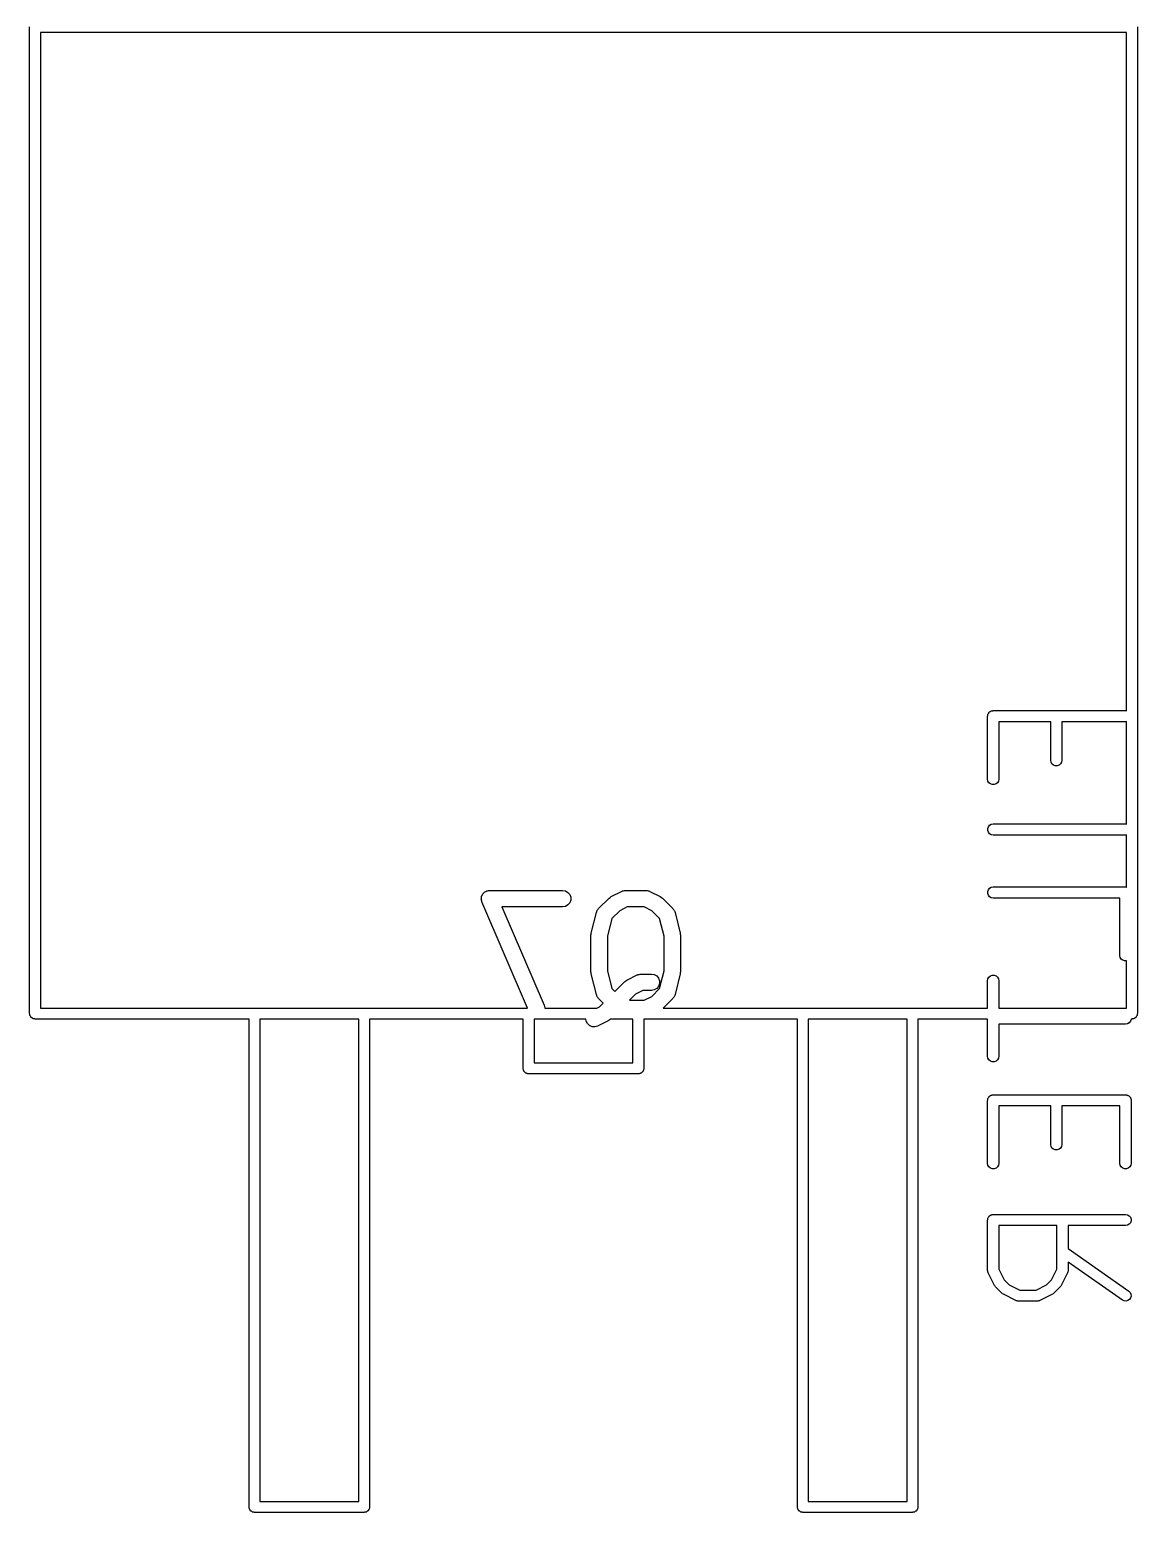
# Model space of a CAD drawing. Extents: x -0.3 to 76.5, y -74.5 to -2.2.
# Drawn here: x 52.95 to 63.05, y -23.05 to -9.53 of the extents above; entities that cross this region are included whole.
import ezdxf

# ---------------------------------------------------------------- set-up
doc = ezdxf.new("R2010")
doc.units = 0
doc.header["$MEASUREMENT"] = 0
doc.layers.add('BLACK', color=7, linetype='CONTINUOUS')

msp = doc.modelspace()

# ---------------------------------------------------------------- linework, layer by layer
at = {"layer": 'Black'}
for p, q in [((52.95, -18.5), (52.95, -9.5)), ((53.05, -9.55), (53.05, -18.45)), ((62.95, -9.55), (53.05, -9.55)), ((62.95, -15.7378), (62.95, -9.55)), ((63.05, -9.5), (63.05, -18.5)), ((61.6852, -15.7873), (61.686, -15.7829)), ((61.6852, -16.3618), (61.6852, -15.7873)), ((61.686, -15.7784), (61.6875, -15.7743)), ((61.686, -15.7829), (61.686, -15.7784)), ((61.6875, -15.7743), (61.6883, -15.7699)), ((61.6883, -15.7699), (61.6905, -15.766)), ((61.6905, -15.766), (61.6921, -15.7619)), ((61.6921, -15.7619), (61.6949, -15.7585)), ((61.6949, -15.7585), (61.6971, -15.7546)), ((61.6971, -15.7546), (61.7005, -15.7518)), ((61.7005, -15.7518), (61.7034, -15.7483)), ((61.7034, -15.7483), (61.7072, -15.7461)), ((61.7072, -15.7461), (61.7106, -15.7433)), ((61.7106, -15.7433), (61.7148, -15.7417)), ((61.7148, -15.7417), (61.7187, -15.7395)), ((61.7187, -15.7395), (61.7231, -15.7388)), ((61.7231, -15.7388), (61.7272, -15.7372)), ((61.7272, -15.7372), (61.7317, -15.7372)), ((61.7317, -15.7372), (61.736, -15.7365)), ((61.736, -15.7365), (62.9425, -15.7365)), ((62.9425, -15.7365), (62.95, -15.7378)), ((62.2598, -15.8381), (61.7868, -15.8381)), ((61.7868, -15.8381), (61.7868, -16.3618)), ((62.2598, -16.1894), (62.2598, -15.8381)), ((62.9425, -15.8381), (62.3614, -15.8381)), ((62.3614, -15.8381), (62.3614, -16.1894)), ((62.95, -15.8367), (62.9425, -15.8381)), ((62.95, -16.7719), (62.95, -15.8367)), ((62.2628, -16.2068), (62.2598, -16.1894)), ((62.2717, -16.2221), (62.2628, -16.2068)), ((62.2852, -16.2334), (62.2717, -16.2221)), ((62.3495, -16.2221), (62.336, -16.2334)), ((62.3583, -16.2068), (62.3495, -16.2221)), ((62.3614, -16.1894), (62.3583, -16.2068)), ((61.6883, -16.3792), (61.6852, -16.3618)), ((61.7868, -16.3618), (61.7838, -16.3792)), ((62.3017, -16.2395), (62.2852, -16.2334)), ((62.3194, -16.2395), (62.3017, -16.2395)), ((62.336, -16.2334), (62.3194, -16.2395)), ((61.6971, -16.3944), (61.6883, -16.3792)), ((61.7106, -16.4058), (61.6971, -16.3944)), ((61.7272, -16.4118), (61.7106, -16.4058)), ((61.7449, -16.4118), (61.7272, -16.4118)), ((61.7614, -16.4058), (61.7449, -16.4118)), ((61.775, -16.3944), (61.7614, -16.4058)), ((61.7838, -16.3792), (61.775, -16.3944)), ((61.7187, -16.7737), (61.736, -16.7706)), ((61.736, -16.7706), (62.9425, -16.7706)), ((62.9425, -16.7706), (62.95, -16.7719)), ((61.686, -16.8126), (61.6921, -16.796)), ((61.686, -16.8302), (61.686, -16.8126)), ((61.6921, -16.8468), (61.686, -16.8302)), ((61.6921, -16.796), (61.7034, -16.7825)), ((61.7034, -16.8603), (61.6921, -16.8468)), ((61.7034, -16.7825), (61.7187, -16.7737)), ((61.7187, -16.8691), (61.7034, -16.8603)), ((61.736, -16.8722), (61.7187, -16.8691)), ((62.9425, -16.8722), (61.736, -16.8722)), ((62.95, -16.8709), (62.9425, -16.8722)), ((62.95, -17.3459), (62.95, -16.8709)), ((57.069, -17.4394), (57.0705, -17.4351)), ((57.069, -17.448), (57.069, -17.4394)), ((57.0705, -17.4351), (57.0711, -17.4307)), ((57.0711, -17.4307), (57.0749, -17.423)), ((57.0749, -17.423), (57.0779, -17.4149)), ((57.0779, -17.4149), (57.0808, -17.4114)), ((57.0808, -17.4114), (57.0828, -17.4075)), ((57.0828, -17.4075), (57.0891, -17.4015)), ((57.0891, -17.4015), (57.0946, -17.3949)), ((57.0946, -17.3949), (57.0985, -17.3927)), ((57.0985, -17.3927), (57.1018, -17.3896)), ((57.1018, -17.3896), (57.1097, -17.3862)), ((57.1097, -17.3862), (57.1172, -17.3819)), ((57.1172, -17.3819), (57.1216, -17.3811)), ((57.1216, -17.3811), (57.1257, -17.3794)), ((57.1257, -17.3794), (57.1344, -17.3789)), ((57.1344, -17.3789), (57.1429, -17.3774)), ((57.1429, -17.3774), (57.8095, -17.3774)), ((57.8095, -17.3774), (57.8352, -17.3819)), ((57.8352, -17.3819), (57.8577, -17.3949)), ((57.8577, -17.3949), (57.8745, -17.4149)), ((57.8745, -17.4149), (57.8834, -17.4394)), ((57.8834, -17.4394), (57.8834, -17.4654)), ((58.1374, -17.5422), (58.2327, -17.447)), ((58.2327, -17.447), (58.2425, -17.4401)), ((58.2425, -17.4401), (58.2522, -17.4329)), ((58.2522, -17.4329), (58.3474, -17.3853)), ((58.3474, -17.3853), (58.3516, -17.3841)), ((58.3516, -17.3841), (58.3553, -17.3819)), ((58.3553, -17.3819), (58.364, -17.3804)), ((58.364, -17.3804), (58.3724, -17.3779)), ((58.3724, -17.3779), (58.3767, -17.3781)), ((58.3767, -17.3781), (58.381, -17.3774)), ((58.381, -17.3774), (58.5714, -17.3774)), ((58.5714, -17.3774), (58.5757, -17.3781)), ((58.5757, -17.3781), (58.58, -17.3779)), ((58.58, -17.3779), (58.5884, -17.3804)), ((58.5884, -17.3804), (58.5971, -17.3819)), ((58.5971, -17.3819), (58.6008, -17.3841)), ((58.6008, -17.3841), (58.605, -17.3853)), ((58.605, -17.3853), (58.7002, -17.4329)), ((58.7002, -17.4329), (58.7099, -17.4401)), ((58.7099, -17.4401), (58.7197, -17.447)), ((58.7197, -17.447), (58.8149, -17.5422)), ((61.686, -17.3871), (61.6921, -17.3705)), ((61.686, -17.4047), (61.686, -17.3871)), ((61.6921, -17.4213), (61.686, -17.4047)), ((61.6921, -17.3705), (61.7034, -17.357)), ((61.7034, -17.4348), (61.6921, -17.4213)), ((61.7034, -17.357), (61.7187, -17.3482)), ((61.7187, -17.4437), (61.7034, -17.4348)), ((61.7187, -17.3482), (61.736, -17.3451)), ((61.736, -17.4467), (61.7187, -17.4437)), ((61.736, -17.3451), (62.9425, -17.3451)), ((62.8917, -17.4467), (61.736, -17.4467)), ((62.8917, -17.9705), (62.8917, -17.4467)), ((62.9425, -17.3451), (62.9469, -17.3459)), ((62.9469, -17.3459), (62.95, -17.3459)), ((57.068, -17.4566), (57.069, -17.448)), ((57.069, -17.4609), (57.068, -17.4566)), ((57.069, -17.4654), (57.069, -17.4609)), ((57.0719, -17.4735), (57.069, -17.4654)), ((57.0739, -17.4819), (57.0719, -17.4735)), ((57.4888, -18.45), (57.0739, -17.4819)), ((57.8095, -17.5274), (57.2566, -17.5274)), ((57.2566, -17.5274), (57.6404, -18.4228)), ((57.8352, -17.5229), (57.8095, -17.5274)), ((57.8577, -17.5098), (57.8352, -17.5229)), ((57.8745, -17.4899), (57.8577, -17.5098)), ((57.8834, -17.4654), (57.8745, -17.4899)), ((58.0701, -17.7675), (58.1177, -17.577)), ((58.1177, -17.577), (58.1206, -17.5705)), ((58.1206, -17.5705), (58.1225, -17.5635)), ((58.1225, -17.5635), (58.1259, -17.5587)), ((58.1259, -17.5587), (58.1283, -17.5533)), ((58.1283, -17.5533), (58.1333, -17.5481)), ((58.1333, -17.5481), (58.1374, -17.5422)), ((58.3301, -17.5616), (58.2582, -17.6336)), ((58.3987, -17.5274), (58.3301, -17.5616)), ((58.5537, -17.5274), (58.3987, -17.5274)), ((58.6222, -17.5616), (58.5537, -17.5274)), ((58.6942, -17.6336), (58.6222, -17.5616)), ((58.8149, -17.5422), (58.8191, -17.5481)), ((58.8191, -17.5481), (58.8241, -17.5533)), ((58.8241, -17.5533), (58.8265, -17.5587)), ((58.8265, -17.5587), (58.8299, -17.5635)), ((58.8299, -17.5635), (58.8317, -17.5705)), ((58.8317, -17.5705), (58.8347, -17.577)), ((58.8347, -17.577), (58.8823, -17.7675)), ((58.2582, -17.6336), (58.2179, -17.7949)), ((58.7345, -17.7949), (58.6942, -17.6336)), ((58.0679, -17.7857), (58.0694, -17.7767)), ((58.0679, -18.119), (58.0679, -17.7857)), ((58.0694, -17.7767), (58.0701, -17.7675)), ((58.2179, -17.7949), (58.2179, -18.1098)), ((58.7345, -18.1098), (58.7345, -17.7949)), ((58.8823, -17.7675), (58.8829, -17.7767)), ((58.8829, -17.7767), (58.8845, -17.7857)), ((58.8845, -17.7857), (58.8845, -18.119)), ((62.8948, -17.9878), (62.8917, -17.9705)), ((62.9036, -18.0031), (62.8948, -17.9878)), ((58.0694, -18.1281), (58.0679, -18.119)), ((58.2179, -18.1098), (58.2582, -18.2712)), ((58.6942, -18.2712), (58.7345, -18.1098)), ((58.8845, -18.119), (58.8829, -18.1281)), ((62.9171, -18.0144), (62.9036, -18.0031)), ((62.9337, -18.0205), (62.9171, -18.0144)), ((62.95, -18.0205), (62.9337, -18.0205)), ((62.95, -18.45), (62.95, -18.0205)), ((58.0701, -18.1372), (58.0694, -18.1281)), ((58.1177, -18.3277), (58.0701, -18.1372)), ((58.2857, -18.2987), (58.3755, -18.2089)), ((58.3755, -18.2089), (58.3854, -18.202)), ((58.3854, -18.202), (58.395, -18.1948)), ((58.395, -18.1948), (58.4903, -18.1472)), ((58.4903, -18.1472), (58.4944, -18.146)), ((58.4944, -18.146), (58.4982, -18.1438)), ((58.4982, -18.1438), (58.5068, -18.1423)), ((58.5068, -18.1423), (58.5152, -18.1398)), ((58.5152, -18.1398), (58.5196, -18.14)), ((58.5196, -18.14), (58.5238, -18.1393)), ((58.5238, -18.1393), (58.619, -18.1393)), ((58.619, -18.1393), (58.6447, -18.1438)), ((58.6447, -18.1438), (58.6673, -18.1568)), ((58.6673, -18.1568), (58.684, -18.1768)), ((58.684, -18.2518), (58.6673, -18.2717)), ((58.684, -18.1768), (58.6929, -18.2013)), ((58.6929, -18.2273), (58.684, -18.2518)), ((58.6929, -18.2013), (58.6929, -18.2273)), ((58.8823, -18.1372), (58.8347, -18.3277)), ((58.8829, -18.1281), (58.8823, -18.1372)), ((61.6852, -18.2003), (61.6883, -18.1829)), ((61.6852, -18.45), (61.6852, -18.2003)), ((61.6883, -18.1829), (61.6971, -18.1676)), ((61.6971, -18.1676), (61.7106, -18.1563)), ((61.7106, -18.1563), (61.7272, -18.1502)), ((61.7272, -18.1502), (61.7449, -18.1502)), ((61.7449, -18.1502), (61.7614, -18.1563)), ((61.7614, -18.1563), (61.775, -18.1676)), ((61.775, -18.1676), (61.7838, -18.1829)), ((61.7838, -18.1829), (61.7868, -18.2003)), ((61.7868, -18.2003), (61.7868, -18.45)), ((58.1206, -18.3343), (58.1177, -18.3277)), ((58.1225, -18.3412), (58.1206, -18.3343)), ((58.1259, -18.3461), (58.1225, -18.3412)), ((58.1283, -18.3515), (58.1259, -18.3461)), ((58.1333, -18.3567), (58.1283, -18.3515)), ((58.1374, -18.3626), (58.1333, -18.3567)), ((58.1796, -18.4048), (58.1374, -18.3626)), ((58.2582, -18.2712), (58.2857, -18.2987)), ((58.473, -18.3235), (58.4192, -18.3774)), ((58.4192, -18.3774), (58.5537, -18.3774)), ((58.5415, -18.2893), (58.473, -18.3235)), ((58.619, -18.2893), (58.5415, -18.2893)), ((58.5537, -18.3774), (58.6222, -18.3431)), ((58.6447, -18.2848), (58.619, -18.2893)), ((58.6222, -18.3431), (58.6942, -18.2712)), ((58.6673, -18.2717), (58.6447, -18.2848)), ((58.8149, -18.3626), (58.7275, -18.45)), ((58.8191, -18.3567), (58.8149, -18.3626)), ((58.8241, -18.3515), (58.8191, -18.3567)), ((58.8265, -18.3461), (58.8241, -18.3515)), ((58.8299, -18.3412), (58.8265, -18.3461)), ((58.8317, -18.3343), (58.8299, -18.3412)), ((58.8347, -18.3277), (58.8317, -18.3343)), ((52.9508, -18.5043), (52.95, -18.5)), ((52.9508, -18.5087), (52.9508, -18.5043)), ((52.9523, -18.5128), (52.9508, -18.5087)), ((52.953, -18.5171), (52.9523, -18.5128)), ((52.9552, -18.5209), (52.953, -18.5171)), ((52.9567, -18.525), (52.9552, -18.5209)), ((52.9595, -18.5284), (52.9567, -18.525)), ((52.9617, -18.5321), (52.9595, -18.5284)), ((53.05, -18.45), (57.4888, -18.45)), ((57.6404, -18.4228), (57.6463, -18.4482)), ((57.6463, -18.4482), (57.6461, -18.45)), ((57.6461, -18.45), (58.1228, -18.45)), ((58.1228, -18.45), (58.146, -18.4384)), ((58.146, -18.4384), (58.1796, -18.4048)), ((58.7275, -18.45), (61.6852, -18.45)), ((61.7868, -18.45), (62.95, -18.45)), ((63.0405, -18.5284), (63.0383, -18.5321)), ((63.0433, -18.525), (63.0405, -18.5284)), ((63.0448, -18.5209), (63.0433, -18.525)), ((63.047, -18.5171), (63.0448, -18.5209)), ((63.0477, -18.5128), (63.047, -18.5171)), ((63.0492, -18.5087), (63.0477, -18.5128)), ((63.05, -18.5), (63.0492, -18.5043)), ((63.0492, -18.5043), (63.0492, -18.5087)), ((52.965, -18.535), (52.9617, -18.5321)), ((52.9679, -18.5383), (52.965, -18.535)), ((52.9716, -18.5405), (52.9679, -18.5383)), ((52.975, -18.5433), (52.9716, -18.5405)), ((52.9791, -18.5448), (52.975, -18.5433)), ((52.9829, -18.547), (52.9791, -18.5448)), ((52.9872, -18.5477), (52.9829, -18.547)), ((52.9913, -18.5492), (52.9872, -18.5477)), ((52.9957, -18.5492), (52.9913, -18.5492)), ((53, -18.55), (52.9957, -18.5492)), ((54.95, -18.55), (53, -18.55)), ((54.95, -23), (54.95, -18.55)), ((55.05, -18.55), (55.05, -22.95)), ((55.95, -18.55), (55.05, -18.55)), ((55.95, -22.95), (55.95, -18.55)), ((57.45, -18.55), (56.05, -18.55)), ((56.05, -18.55), (56.05, -23)), ((57.45, -19), (57.45, -18.55)), ((58.0212, -18.55), (57.55, -18.55)), ((57.55, -18.55), (57.55, -18.95)), ((58.0234, -18.569), (58.0212, -18.55)), ((58.035, -18.5923), (58.0234, -18.569)), ((58.0539, -18.6102), (58.035, -18.5923)), ((58.0778, -18.6206), (58.0539, -18.6102)), ((58.1038, -18.6221), (58.0778, -18.6206)), ((58.1288, -18.6147), (58.1038, -18.6221)), ((58.224, -18.5671), (58.1288, -18.6147)), ((58.2337, -18.5599), (58.224, -18.5671)), ((58.2435, -18.553), (58.2337, -18.5599)), ((58.2465, -18.55), (58.2435, -18.553)), ((58.45, -18.55), (58.2465, -18.55)), ((58.45, -18.95), (58.45, -18.55)), ((59.95, -18.55), (58.55, -18.55)), ((58.55, -18.55), (58.55, -19)), ((59.95, -23), (59.95, -18.55)), ((60.05, -18.55), (60.05, -22.95)), ((60.95, -18.55), (60.05, -18.55)), ((60.95, -22.95), (60.95, -18.55)), ((61.6852, -18.55), (61.05, -18.55)), ((61.05, -18.55), (61.05, -23)), ((61.6852, -18.8897), (61.6852, -18.55)), ((62.9425, -18.5958), (61.7868, -18.5958)), ((61.7868, -18.5958), (61.7868, -18.8897)), ((62.9599, -18.5927), (62.9425, -18.5958)), ((62.9752, -18.5839), (62.9599, -18.5927)), ((62.9865, -18.5704), (62.9752, -18.5839)), ((62.9926, -18.5538), (62.9865, -18.5704)), ((63, -18.55), (62.9926, -18.55)), ((62.9926, -18.55), (62.9926, -18.5538)), ((63.0043, -18.5492), (63, -18.55)), ((63.0087, -18.5492), (63.0043, -18.5492)), ((63.0128, -18.5477), (63.0087, -18.5492)), ((63.0171, -18.547), (63.0128, -18.5477)), ((63.0209, -18.5448), (63.0171, -18.547)), ((63.025, -18.5433), (63.0209, -18.5448)), ((63.0284, -18.5405), (63.025, -18.5433)), ((63.0321, -18.5383), (63.0284, -18.5405)), ((63.035, -18.535), (63.0321, -18.5383)), ((63.0383, -18.5321), (63.035, -18.535)), ((61.6883, -18.9071), (61.6852, -18.8897)), ((61.6971, -18.9223), (61.6883, -18.9071)), ((61.7106, -18.9337), (61.6971, -18.9223)), ((61.7272, -18.9397), (61.7106, -18.9337)), ((61.7614, -18.9337), (61.7449, -18.9397)), ((61.775, -18.9223), (61.7614, -18.9337)), ((61.7838, -18.9071), (61.775, -18.9223)), ((61.7868, -18.8897), (61.7838, -18.9071)), ((57.4508, -19.0043), (57.45, -19)), ((57.4508, -19.0087), (57.4508, -19.0043)), ((57.4523, -19.0128), (57.4508, -19.0087)), ((57.453, -19.0171), (57.4523, -19.0128)), ((57.4552, -19.0209), (57.453, -19.0171)), ((57.4567, -19.025), (57.4552, -19.0209)), ((57.4595, -19.0284), (57.4567, -19.025)), ((57.4617, -19.0321), (57.4595, -19.0284)), ((57.465, -19.035), (57.4617, -19.0321)), ((57.4679, -19.0383), (57.465, -19.035)), ((57.4716, -19.0405), (57.4679, -19.0383)), ((57.475, -19.0433), (57.4716, -19.0405)), ((57.4791, -19.0448), (57.475, -19.0433)), ((57.4829, -19.047), (57.4791, -19.0448)), ((57.4872, -19.0477), (57.4829, -19.047)), ((57.4913, -19.0492), (57.4872, -19.0477)), ((57.4957, -19.0492), (57.4913, -19.0492)), ((57.5, -19.05), (57.4957, -19.0492)), ((58.5, -19.05), (57.5, -19.05)), ((57.55, -18.95), (58.45, -18.95)), ((58.5043, -19.0492), (58.5, -19.05)), ((58.5087, -19.0492), (58.5043, -19.0492)), ((58.5128, -19.0477), (58.5087, -19.0492)), ((58.5171, -19.047), (58.5128, -19.0477)), ((58.5209, -19.0448), (58.5171, -19.047)), ((58.525, -19.0433), (58.5209, -19.0448)), ((58.5284, -19.0405), (58.525, -19.0433)), ((58.5321, -19.0383), (58.5284, -19.0405)), ((58.535, -19.035), (58.5321, -19.0383)), ((58.5383, -19.0321), (58.535, -19.035)), ((58.5405, -19.0284), (58.5383, -19.0321)), ((58.5433, -19.025), (58.5405, -19.0284)), ((58.5448, -19.0209), (58.5433, -19.025)), ((58.547, -19.0171), (58.5448, -19.0209)), ((58.5477, -19.0128), (58.547, -19.0171)), ((58.5492, -19.0087), (58.5477, -19.0128)), ((58.55, -19), (58.5492, -19.0043)), ((58.5492, -19.0043), (58.5492, -19.0087)), ((61.7449, -18.9397), (61.7272, -18.9397)), ((61.6852, -19.2919), (61.686, -19.2875)), ((61.6852, -19.8664), (61.6852, -19.2919)), ((61.686, -19.283), (61.6875, -19.2789)), ((61.686, -19.2875), (61.686, -19.283)), ((61.6875, -19.2789), (61.6883, -19.2745)), ((61.6883, -19.2745), (61.6905, -19.2706)), ((61.6905, -19.2706), (61.6921, -19.2665)), ((61.6921, -19.2665), (61.6949, -19.2631)), ((61.6949, -19.2631), (61.6971, -19.2592)), ((61.6971, -19.2592), (61.7005, -19.2563)), ((61.7005, -19.2563), (61.7034, -19.2529)), ((61.7034, -19.2529), (61.7072, -19.2507)), ((61.7072, -19.2507), (61.7106, -19.2479)), ((61.7106, -19.2479), (61.7148, -19.2463)), ((61.7148, -19.2463), (61.7187, -19.2441)), ((61.7187, -19.2441), (61.7231, -19.2433)), ((61.7231, -19.2433), (61.7272, -19.2418)), ((61.7272, -19.2418), (61.7317, -19.2418)), ((61.7317, -19.2418), (61.736, -19.2411)), ((61.736, -19.2411), (62.9425, -19.2411)), ((62.9425, -19.2411), (62.9469, -19.2418)), ((62.9469, -19.2418), (62.9514, -19.2418)), ((62.9514, -19.2418), (62.9555, -19.2433)), ((62.9555, -19.2433), (62.9599, -19.2441)), ((62.9599, -19.2441), (62.9638, -19.2463)), ((62.9638, -19.2463), (62.9679, -19.2479)), ((62.9679, -19.2479), (62.9714, -19.2507)), ((62.9714, -19.2507), (62.9752, -19.2529)), ((62.9752, -19.2529), (62.9781, -19.2563)), ((62.9781, -19.2563), (62.9815, -19.2592)), ((62.9815, -19.2592), (62.9837, -19.2631)), ((62.9837, -19.2631), (62.9865, -19.2665)), ((62.9865, -19.2665), (62.9881, -19.2706)), ((62.9881, -19.2706), (62.9903, -19.2745)), ((62.9903, -19.2745), (62.9911, -19.2789)), ((62.9911, -19.2789), (62.9926, -19.283)), ((62.9926, -19.283), (62.9926, -19.2875)), ((62.9926, -19.2875), (62.9933, -19.2919)), ((62.9933, -19.2919), (62.9933, -19.8664)), ((62.2598, -19.3427), (61.7868, -19.3427)), ((61.7868, -19.3427), (61.7868, -19.8664)), ((62.2598, -19.694), (62.2598, -19.3427)), ((62.8917, -19.3427), (62.3614, -19.3427)), ((62.3614, -19.3427), (62.3614, -19.694)), ((62.8917, -19.8664), (62.8917, -19.3427)), ((62.2628, -19.7114), (62.2598, -19.694)), ((62.2717, -19.7267), (62.2628, -19.7114)), ((62.2852, -19.738), (62.2717, -19.7267)), ((62.3017, -19.7441), (62.2852, -19.738)), ((62.3194, -19.7441), (62.3017, -19.7441)), ((62.336, -19.738), (62.3194, -19.7441)), ((62.3495, -19.7267), (62.336, -19.738)), ((62.3583, -19.7114), (62.3495, -19.7267)), ((62.3614, -19.694), (62.3583, -19.7114)), ((61.6883, -19.8838), (61.6852, -19.8664)), ((61.7868, -19.8664), (61.7838, -19.8838)), ((62.8948, -19.8838), (62.8917, -19.8664)), ((62.9933, -19.8664), (62.9903, -19.8838)), ((61.6971, -19.899), (61.6883, -19.8838)), ((61.7106, -19.9104), (61.6971, -19.899)), ((61.7272, -19.9164), (61.7106, -19.9104)), ((61.7449, -19.9164), (61.7272, -19.9164)), ((61.7614, -19.9104), (61.7449, -19.9164)), ((61.775, -19.899), (61.7614, -19.9104)), ((61.7838, -19.8838), (61.775, -19.899)), ((62.9036, -19.899), (62.8948, -19.8838)), ((62.9171, -19.9104), (62.9036, -19.899)), ((62.9337, -19.9164), (62.9171, -19.9104)), ((62.9514, -19.9164), (62.9337, -19.9164)), ((62.9679, -19.9104), (62.9514, -19.9164)), ((62.9815, -19.899), (62.9679, -19.9104)), ((62.9903, -19.8838), (62.9815, -19.899)), ((61.6852, -20.3835), (61.686, -20.3791)), ((61.6852, -20.8431), (61.6852, -20.3835)), ((61.686, -20.3746), (61.6875, -20.3705)), ((61.686, -20.3791), (61.686, -20.3746)), ((61.6875, -20.3705), (61.6883, -20.3661)), ((61.6883, -20.3661), (61.6905, -20.3622)), ((61.6905, -20.3622), (61.6921, -20.3581)), ((61.6921, -20.3581), (61.6949, -20.3546)), ((61.6949, -20.3546), (61.6971, -20.3508)), ((61.6971, -20.3508), (61.7005, -20.3479)), ((61.7005, -20.3479), (61.7034, -20.3445)), ((61.7034, -20.3445), (61.7072, -20.3423)), ((61.7072, -20.3423), (61.7106, -20.3395)), ((61.7106, -20.3395), (61.7148, -20.3379)), ((61.7148, -20.3379), (61.7187, -20.3357)), ((61.7187, -20.3357), (61.7231, -20.3349)), ((61.7231, -20.3349), (61.7272, -20.3334)), ((61.7272, -20.3334), (61.7317, -20.3334)), ((61.7317, -20.3334), (61.736, -20.3327)), ((61.736, -20.3327), (62.9425, -20.3327)), ((62.9425, -20.3327), (62.9599, -20.3357)), ((62.9599, -20.3357), (62.9752, -20.3445)), ((62.9752, -20.4224), (62.9599, -20.4312)), ((62.9752, -20.3445), (62.9865, -20.3581)), ((62.9865, -20.4089), (62.9752, -20.4224)), ((62.9865, -20.3581), (62.9926, -20.3746)), ((62.9926, -20.3923), (62.9865, -20.4089)), ((62.9926, -20.3746), (62.9926, -20.3923)), ((61.7868, -20.4343), (61.7868, -20.8311)), ((62.3172, -20.4343), (61.7868, -20.4343)), ((62.3172, -20.8311), (62.3172, -20.4343)), ((62.9425, -20.4343), (62.4188, -20.4343)), ((62.4188, -20.4343), (62.4188, -20.6443)), ((62.9599, -20.4312), (62.9425, -20.4343)), ((62.4188, -20.6443), (62.9717, -21.0313)), ((62.9134, -21.1145), (62.4188, -20.7683)), ((62.4188, -20.7683), (62.4188, -20.8431)), ((61.6858, -20.846), (61.6852, -20.8431)), ((61.6856, -20.8489), (61.6858, -20.846)), ((61.6873, -20.8546), (61.6856, -20.8489)), ((61.6883, -20.8604), (61.6873, -20.8546)), ((61.6898, -20.863), (61.6883, -20.8604)), ((61.6906, -20.8658), (61.6898, -20.863)), ((61.7481, -20.9807), (61.6906, -20.8658)), ((61.7868, -20.8311), (61.8353, -20.9279)), ((61.8353, -20.9279), (61.881, -20.9737)), ((62.223, -20.9737), (62.2688, -20.9279)), ((62.2688, -20.9279), (62.3172, -20.8311)), ((62.4135, -20.8658), (62.356, -20.9807)), ((62.4143, -20.863), (62.4135, -20.8658)), ((62.4158, -20.8604), (62.4143, -20.863)), ((62.4168, -20.8546), (62.4158, -20.8604)), ((62.4185, -20.8489), (62.4168, -20.8546)), ((62.4188, -20.8431), (62.4183, -20.846)), ((62.4183, -20.846), (62.4185, -20.8489)), ((61.7529, -20.9872), (61.7481, -20.9807)), ((61.7576, -20.9939), (61.7529, -20.9872)), ((61.815, -21.0513), (61.7576, -20.9939)), ((61.8217, -21.056), (61.815, -21.0513)), ((61.8282, -21.0609), (61.8217, -21.056)), ((61.9431, -21.1183), (61.8282, -21.0609)), ((61.881, -20.9737), (61.9778, -21.0221)), ((61.9778, -21.0221), (62.1262, -21.0221)), ((62.1262, -21.0221), (62.223, -20.9737)), ((62.2758, -21.0609), (62.1609, -21.1183)), ((62.2824, -21.056), (62.2758, -21.0609)), ((62.289, -21.0513), (62.2824, -21.056)), ((62.3465, -20.9939), (62.289, -21.0513)), ((62.3512, -20.9872), (62.3465, -20.9939)), ((62.356, -20.9807), (62.3512, -20.9872)), ((62.9717, -21.0313), (62.9842, -21.0437)), ((62.9886, -21.0943), (62.9785, -21.1088)), ((62.9842, -21.0437), (62.9916, -21.0597)), ((62.9932, -21.0773), (62.9886, -21.0943)), ((62.9916, -21.0597), (62.9932, -21.0773)), ((61.9459, -21.1192), (61.9431, -21.1183)), ((61.9485, -21.1206), (61.9459, -21.1192)), ((61.9543, -21.1216), (61.9485, -21.1206)), ((61.96, -21.1233), (61.9543, -21.1216)), ((61.963, -21.1232), (61.96, -21.1233)), ((61.9659, -21.1237), (61.963, -21.1232)), ((62.1382, -21.1237), (61.9659, -21.1237)), ((62.1411, -21.1232), (62.1382, -21.1237)), ((62.144, -21.1233), (62.1411, -21.1232)), ((62.1497, -21.1216), (62.144, -21.1233)), ((62.1556, -21.1206), (62.1497, -21.1216)), ((62.1581, -21.1192), (62.1556, -21.1206)), ((62.1609, -21.1183), (62.1581, -21.1192)), ((62.9294, -21.122), (62.9134, -21.1145)), ((62.947, -21.1235), (62.9294, -21.122)), ((62.964, -21.1189), (62.947, -21.1235)), ((62.9785, -21.1088), (62.964, -21.1189)), ((55.05, -22.95), (55.95, -22.95)), ((60.05, -22.95), (60.95, -22.95)), ((54.9508, -23.0043), (54.95, -23)), ((54.9508, -23.0087), (54.9508, -23.0043)), ((54.9523, -23.0128), (54.9508, -23.0087)), ((54.953, -23.0171), (54.9523, -23.0128)), ((54.9552, -23.0209), (54.953, -23.0171)), ((54.9567, -23.025), (54.9552, -23.0209)), ((54.9595, -23.0284), (54.9567, -23.025)), ((54.9617, -23.0321), (54.9595, -23.0284)), ((54.965, -23.035), (54.9617, -23.0321)), ((54.9679, -23.0383), (54.965, -23.035)), ((54.9716, -23.0405), (54.9679, -23.0383)), ((54.975, -23.0433), (54.9716, -23.0405)), ((54.9791, -23.0448), (54.975, -23.0433)), ((54.9829, -23.047), (54.9791, -23.0448)), ((54.9872, -23.0477), (54.9829, -23.047)), ((54.9913, -23.0492), (54.9872, -23.0477)), ((54.9957, -23.0492), (54.9913, -23.0492)), ((55, -23.05), (54.9957, -23.0492)), ((56, -23.05), (55, -23.05)), ((56.0043, -23.0492), (56, -23.05)), ((56.0087, -23.0492), (56.0043, -23.0492)), ((56.0128, -23.0477), (56.0087, -23.0492)), ((56.0171, -23.047), (56.0128, -23.0477)), ((56.0209, -23.0448), (56.0171, -23.047)), ((56.025, -23.0433), (56.0209, -23.0448)), ((56.0284, -23.0405), (56.025, -23.0433)), ((56.0321, -23.0383), (56.0284, -23.0405)), ((56.035, -23.035), (56.0321, -23.0383)), ((56.0383, -23.0321), (56.035, -23.035)), ((56.0405, -23.0284), (56.0383, -23.0321)), ((56.0433, -23.025), (56.0405, -23.0284)), ((56.0448, -23.0209), (56.0433, -23.025)), ((56.047, -23.0171), (56.0448, -23.0209)), ((56.0477, -23.0128), (56.047, -23.0171)), ((56.0492, -23.0087), (56.0477, -23.0128)), ((56.05, -23), (56.0492, -23.0043)), ((56.0492, -23.0043), (56.0492, -23.0087)), ((59.9508, -23.0043), (59.95, -23)), ((59.9508, -23.0087), (59.9508, -23.0043)), ((59.9523, -23.0128), (59.9508, -23.0087)), ((59.953, -23.0171), (59.9523, -23.0128)), ((59.9552, -23.0209), (59.953, -23.0171)), ((59.9567, -23.025), (59.9552, -23.0209)), ((59.9595, -23.0284), (59.9567, -23.025)), ((59.9617, -23.0321), (59.9595, -23.0284)), ((59.965, -23.035), (59.9617, -23.0321)), ((59.9679, -23.0383), (59.965, -23.035)), ((59.9716, -23.0405), (59.9679, -23.0383)), ((59.975, -23.0433), (59.9716, -23.0405)), ((59.9791, -23.0448), (59.975, -23.0433)), ((59.9829, -23.047), (59.9791, -23.0448)), ((59.9872, -23.0477), (59.9829, -23.047)), ((59.9913, -23.0492), (59.9872, -23.0477)), ((59.9957, -23.0492), (59.9913, -23.0492)), ((60, -23.05), (59.9957, -23.0492)), ((61, -23.05), (60, -23.05)), ((61.0043, -23.0492), (61, -23.05)), ((61.0087, -23.0492), (61.0043, -23.0492)), ((61.0128, -23.0477), (61.0087, -23.0492)), ((61.0171, -23.047), (61.0128, -23.0477)), ((61.0209, -23.0448), (61.0171, -23.047)), ((61.025, -23.0433), (61.0209, -23.0448)), ((61.0284, -23.0405), (61.025, -23.0433)), ((61.0321, -23.0383), (61.0284, -23.0405)), ((61.035, -23.035), (61.0321, -23.0383)), ((61.0383, -23.0321), (61.035, -23.035)), ((61.0405, -23.0284), (61.0383, -23.0321)), ((61.0433, -23.025), (61.0405, -23.0284)), ((61.0448, -23.0209), (61.0433, -23.025)), ((61.047, -23.0171), (61.0448, -23.0209)), ((61.0477, -23.0128), (61.047, -23.0171)), ((61.0492, -23.0087), (61.0477, -23.0128)), ((61.05, -23), (61.0492, -23.0043)), ((61.0492, -23.0043), (61.0492, -23.0087))]:
    msp.add_line(p, q, dxfattribs=at)

doc.saveas('drawing.dxf')
